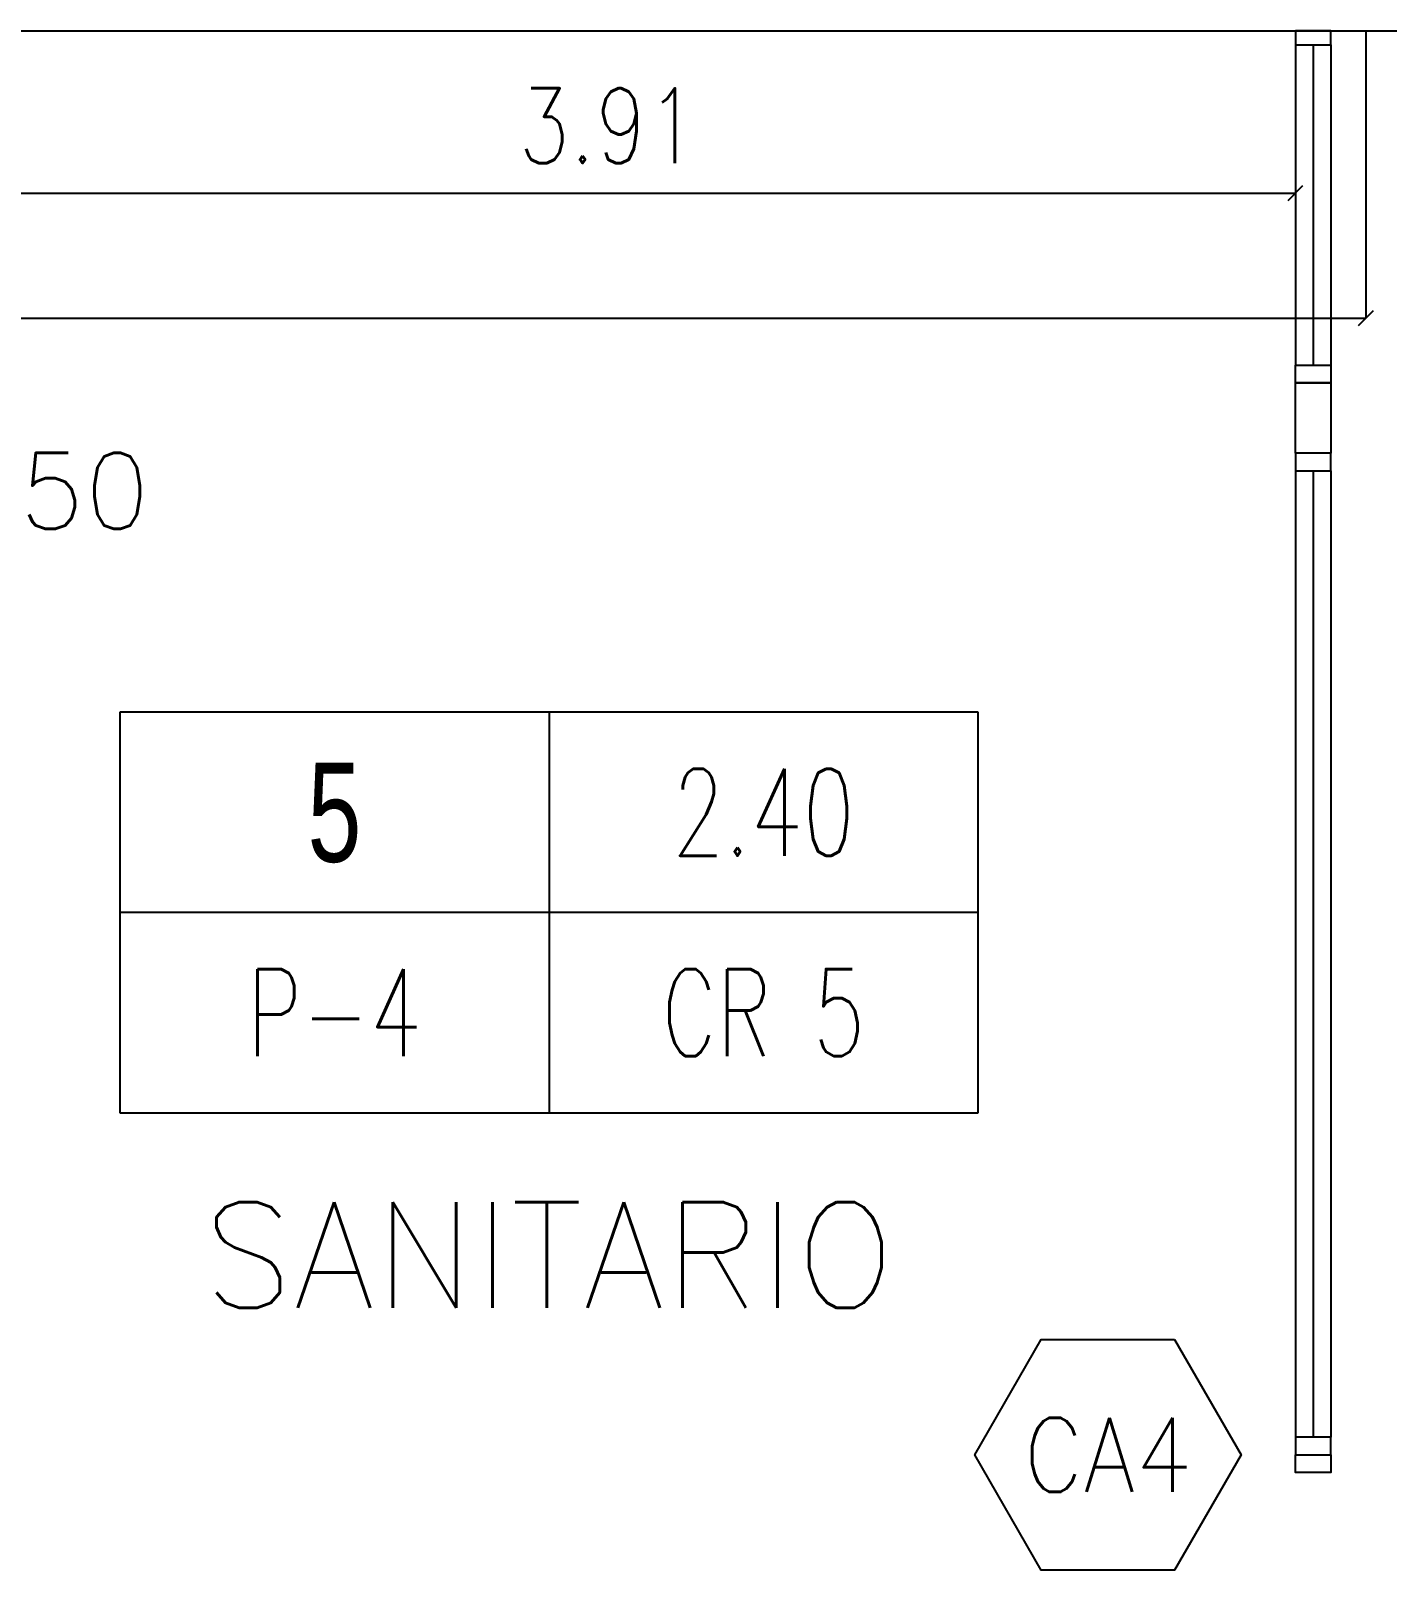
# Model space of a CAD drawing. Extents: x 3 to 114, y 126 to 173.
# Drawn here: x 62.257 to 66.111, y 126.696 to 131.069 of the extents above; entities that cross this region are included whole.
import ezdxf
from ezdxf.enums import TextEntityAlignment as Align

# ---------------------------------------------------------------- set-up
doc = ezdxf.new("R2010")
doc.units = 0
doc.header["$LTSCALE"] = 0.02
doc.header["$MEASUREMENT"] = 0
doc.header["$PDMODE"] = 35
doc.layers.get('0').update_dxf_attribs({"linetype": 'CONTINUOUS'})
doc.layers.get('Defpoints').update_dxf_attribs({"linetype": 'CONTINUOUS'})
for name, color, linetype in [('-LOCAL-TXT', 3, 'CONTINUOUS'), ('10-CARP-DETA', 30, 'CONTINUOUS'), ('10-CARP-INSE-SIMB', 2, 'CONTINUOUS'), ('10-CARP-MARC', 2, 'CONTINUOUS'), ('10-CARP-VENT-ANRE', 4, 'CONTINUOUS'), ('10-COTA-PARC-100', 4, 'CONTINUOUS'), ('10-TERMINACION-LOCALES', 7, 'CONTINUOUS'), ('10-TERMINACION-MUROS', 2, 'CONTINUOUS'), ('COD-LOCALES', 2, 'CONTINUOUS'), ('ladrillo', 30, 'CONTINUOUS')]:
    doc.layers.add(name, color=color, linetype=linetype)
doc.styles.add('arial', font='ARIAL.TTF')
doc.styles.add('COTAS', font='ROMANS.shx', dxfattribs={"width": 0.8})
doc.styles.add('NICO', font='romans.shx', dxfattribs={"height": 0.2})
doc.styles.add('ROMANS', font='romans')
doc.dimstyles.new('COTA-S-S-2-50', dxfattribs={"dimscale": 0.5, "dimtxt": 0.25, "dimasz": 0.05, "dimexe": 0, "dimexo": 0, "dimgap": 0.1, "dimtad": 1, "dimzin": 4, "dimdsep": 46, "dimtxsty": 'COTAS', "dimblk": 'OBLIQUE', "dimblk1": 'NONE', "dimblk2": 'M2_COTA', "dimcen": 0.1, "dimclrd": 2, "dimclre": 2, "dimclrt": 2, "dimadec": 0, "dimazin": 0, "dimtfac": 1, "dimtix": 1, "dimtmove": 2, "dimatfit": 3, "dimldrblk": 'M2_COTA', "dimfxl": 0, "dimtolj": 1, "dimtzin": 0, "dimarcsym": 0})

# ---------------------------------------------------------------- blocks, each defined once
blk = doc.blocks.new('_OBLIQUE')
at = {"color": 0, "linetype": 'ByBlock'}
blk.add_line((-0.5, -0.5), (0.5, 0.5), dxfattribs=at)
blk = doc.blocks.new('*D19')
at = {"layer": '10-COTA-PARC-100', "color": 2, "lineweight": -2}
for p, q in [((47.95, 131.0687), (47.95, 130.2528)), ((66.05, 131.0687), (66.05, 130.2528)), ((47.95, 130.2528), (66.05, 130.2528))]:
    blk.add_line(p, q, dxfattribs=at)
at = {"layer": 'Defpoints', "color": 0}
for p in [(47.95, 131.0687), (66.05, 131.0687), (66.05, 130.2528)]:
    blk.add_point(p, dxfattribs=at)
at = {"layer": '10-COTA-PARC-100', "color": 2, "lineweight": -2, "xscale": 0.0425, "yscale": 0.0425, "zscale": 0.0425, "rotation": 180}
blk.add_blockref('_OBLIQUE', (47.95, 130.2528), dxfattribs=at)
at = {"layer": '10-COTA-PARC-100', "color": 2, "lineweight": -2, "xscale": 0.0425, "yscale": 0.0425, "zscale": 0.0425}
blk.add_blockref('_OBLIQUE', (66.05, 130.2528), dxfattribs=at)
at = {"layer": '10-COTA-PARC-100', "color": 2, "insert": (57, 130.4441), "char_height": 0.2125, "attachment_point": 5, "style": 'COTAS'}
blk.add_mtext('\\A1;18.10', dxfattribs=at)
blk = doc.blocks.new('_None')
blk = doc.blocks.new('M2_COTA')
for p, q in [((-1, 0), (0, 0)), ((0, 1), (0, -1))]:
    blk.add_line(p, q)
at = {"const_width": 0.2}
blk.add_lwpolyline([(-1, -1), (1, 1)], dxfattribs=at)
blk = doc.blocks.new('LOCAL-TERMIS')
at = {"layer": '10-TERMINACION-LOCALES'}
for p, q in [((0.6501, 0.3034), (-0.6501, 0.3034)), ((-0.6501, 0.3034), (-0.6501, -0.3034)), ((0, 0.3034), (0, -0.3034)), ((0.6501, -0.3034), (0.6501, 0.3034)), ((-0.6501, -0.3034), (0.6501, -0.3034))]:
    blk.add_line(p, q, dxfattribs=at)
blk.add_lwpolyline([(0.6501, 0), (-0.6501, 0)], dxfattribs=at)
at = {"layer": '10-TERMINACION-LOCALES', "style": 'COTAS', "width": 0.7}
for tag, p in [('H-CIE', (0.325, 0.1517)), ('PISO', (-0.325, -0.1517)), ('TERM', (0.325, -0.1517))]:
    blk.add_attdef(tag, text='', height=0.1317, dxfattribs=at).set_placement(p, align=Align.MIDDLE_CENTER)
at = {"layer": '10-TERMINACION-MUROS', "style": 'arial', "width": 0.7}
blk.add_attdef('NUM-LOCAL', text='', height=0.15, dxfattribs=at).set_placement((-0.325, 0.1517), align=Align.MIDDLE_CENTER)
blk = doc.blocks.new('*D84')
at = {"layer": '10-COTA-PARC-100', "color": 2, "lineweight": -2}
for p, q in [((61.945, 131.0687), (61.945, 130.6078)), ((65.85, 131.0687), (65.85, 130.6078)), ((61.945, 130.6078), (65.85, 130.6078))]:
    blk.add_line(p, q, dxfattribs=at)
at = {"layer": 'Defpoints', "color": 0}
for p in [(61.945, 131.0687), (65.85, 131.0687), (65.85, 130.6078)]:
    blk.add_point(p, dxfattribs=at)
at = {"layer": '10-COTA-PARC-100', "color": 2, "lineweight": -2, "xscale": 0.0425, "yscale": 0.0425, "zscale": 0.0425, "rotation": 180}
blk.add_blockref('_OBLIQUE', (61.945, 130.6078), dxfattribs=at)
at = {"layer": '10-COTA-PARC-100', "color": 2, "lineweight": -2, "xscale": 0.0425, "yscale": 0.0425, "zscale": 0.0425}
blk.add_blockref('_OBLIQUE', (65.85, 130.6078), dxfattribs=at)
at = {"layer": '10-COTA-PARC-100', "color": 2, "insert": (63.8975, 130.7991), "char_height": 0.2125, "attachment_point": 5, "style": 'COTAS'}
blk.add_mtext('\\A1;3.91', dxfattribs=at)
blk = doc.blocks.new('CARP-SI0')
blk.add_lwpolyline([(-0.2243, 0.3884), (-0.4485, 0), (-0.2243, -0.3884), (0.2243, -0.3884), (0.4485, 0), (0.2243, 0.3884)], close=True)
at = {"style": 'ROMANS', "width": 0.9}
blk.add_attdef('CARP', text='', height=0.25, dxfattribs=at).set_placement((0, 0), align=Align.MIDDLE)
at = {"style": 'ROMANS', "flags": 1}
for tag, p in [('MURO', (0.0424, -0.5976)), ('L-VANO', (-0.0046, -0.9359)), ('A-VANO', (0.0048, -1.3494))]:
    blk.add_attdef(tag, text='', height=0.25, dxfattribs=at).set_placement(p, align=Align.MIDDLE)

msp = doc.modelspace()

# ---------------------------------------------------------------- linework, layer by layer
at = {"layer": '10-CARP-DETA'}
for p, q in [((65.9, 131.0287), (65.9, 130.1187)), ((65.9, 129.8187), (65.9, 127.0737))]:
    msp.add_line(p, q, dxfattribs=at)
at = {"layer": '10-CARP-MARC'}
for points in [[(65.85, 131.0687), (65.85, 131.0287), (65.85, 131.0287), (65.85, 131.0287), (65.85, 131.0287), (65.85, 131.0287), (65.95, 131.0287), (65.95, 131.0687), (65.95, 131.0687)], [(65.85, 130.0687), (65.85, 130.1187), (65.85, 130.1187), (65.85, 130.1187), (65.85, 130.1187), (65.85, 130.1187), (65.95, 130.1187), (65.95, 130.0687), (65.95, 130.0687)], [(65.95, 129.8687), (65.85, 129.8687), (65.85, 130.0687), (65.95, 130.0687)], [(65.85, 129.8687), (65.85, 129.8187), (65.85, 129.8187), (65.85, 129.8187), (65.85, 129.8187), (65.85, 129.8187), (65.95, 129.8187), (65.95, 129.8687), (65.95, 129.8687)], [(65.95, 127.0237), (65.95, 127.0737), (65.95, 127.0737), (65.95, 127.0737), (65.95, 127.0737), (65.95, 127.0737), (65.85, 127.0737), (65.85, 127.0237), (65.85, 127.0237)], [(65.95, 127.0237), (65.95, 126.9737), (65.95, 126.9737), (65.95, 126.9737), (65.95, 126.9737), (65.95, 126.9737), (65.85, 126.9737), (65.85, 127.0237), (65.85, 127.0237)]]:
    msp.add_lwpolyline(points, close=True, dxfattribs=at)
at = {"layer": '10-CARP-VENT-ANRE'}
for p, q in [((65.85, 131.0287), (65.85, 130.1187)), ((65.95, 131.0287), (65.95, 130.1187)), ((65.85, 129.8187), (65.85, 127.0737)), ((65.95, 129.8187), (65.95, 127.0737))]:
    msp.add_line(p, q, dxfattribs=at)
at = {"layer": 'ladrillo', "color": 3}
msp.add_lwpolyline([(61.945, 131.0687), (74.25, 131.0687)], dxfattribs=at)

# ---------------------------------------------------------------- block references
at = {"layer": '10-CARP-INSE-SIMB'}
ref = msp.add_blockref('CARP-SI0', (65.3171, 127.0237), dxfattribs=dict(at, xscale=-0.84375, yscale=0.84375, zscale=0.84375))
ref.add_attrib('CARP', 'CA4', dxfattribs={"layer": '0', "height": 0.21094, "style": 'ROMANS', "width": 0.9}).set_placement((65.3171, 127.0237), align=Align.MIDDLE)
at = {"layer": 'COD-LOCALES', "extrusion": (2.05199e-08, 1.00772e-07, 1)}
ref = msp.add_blockref('LOCAL-TERMIS', (63.7292, 128.5644, 0), dxfattribs=dict(at, xscale=1.875, yscale=1.874999999999995, zscale=1.875000000000001))
ref.add_attrib('NUM-LOCAL', '5', dxfattribs={"layer": '10-TERMINACION-MUROS', "extrusion": (2.05199e-08, 1.00772e-07, 1), "height": 0.2813, "style": 'arial', "width": 0.7}).set_placement((63.1197, 128.8488, 0), align=Align.MIDDLE_CENTER)
ref.add_attrib('H-CIE', '2.40', dxfattribs={"layer": '10-TERMINACION-LOCALES', "extrusion": (2.05199e-08, 1.00772e-07, 1), "height": 0.24688, "style": 'COTAS', "width": 0.7}).set_placement((64.3386, 128.8488, 0), align=Align.MIDDLE_CENTER)
ref.add_attrib('PISO', 'P-4', dxfattribs={"layer": '10-TERMINACION-LOCALES', "extrusion": (2.05199e-08, 1.00772e-07, 1), "height": 0.24688, "style": 'COTAS', "width": 0.7}).set_placement((63.1197, 128.28, 0), align=Align.MIDDLE_CENTER)
ref.add_attrib('TERM', 'CR 5', dxfattribs={"layer": '10-TERMINACION-LOCALES', "extrusion": (2.05199e-08, 1.00772e-07, 1), "height": 0.24688, "style": 'COTAS', "width": 0.7}).set_placement((64.3386, 128.28, 0), align=Align.MIDDLE_CENTER)

# ---------------------------------------------------------------- texts
at = {"layer": '-LOCAL-TXT', "color": 7, "extrusion": (2.05199e-08, 1.00772e-07, 1), "style": 'NICO'}
msp.add_text('Bajorrecorrido ascensor H.:1.50', height=0.216, dxfattribs=at).set_placement((60.2528, 129.7616, 0), align=Align.MIDDLE_CENTER)
at = {"layer": '-LOCAL-TXT', "extrusion": (2.05199e-08, 1.00772e-07, 1), "style": 'NICO'}
msp.add_text('SANITARIO', height=0.3, dxfattribs=at).set_placement((63.7292, 127.5916, 0), align=Align.MIDDLE_CENTER)

# ---------------------------------------------------------------- dimensions: what is measured, and where the dimension line sits
at = {"layer": '10-COTA-PARC-100'}
for base, p1, p2, picture, middle in [((66.05, 130.2528), (47.95, 131.0687), (66.05, 131.0687), '*D19', (57, 130.4441)), ((65.8499999992, 130.607843677), (61.944999999, 131.0687079783), (65.8499999992, 131.0687079783), '*D84', (63.8974999991, 130.799093677))]:
    dim = msp.add_linear_dim(base=base, p1=p1, p2=p2, dimstyle='COTA-S-S-2-50', override={"dimscale": 0.85}, dxfattribs=at)
    dim.commit()
    dim.dimension.update_dxf_attribs({"geometry": picture, "text_midpoint": middle})

doc.saveas('drawing.dxf')
